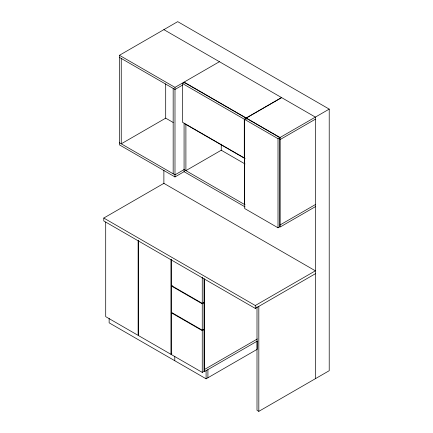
<?xml version="1.0" encoding="UTF-8"?>
<svg xmlns="http://www.w3.org/2000/svg" width="433" height="433" viewBox="0 0 433 433"><rect width="100%" height="100%" fill="white"/><g stroke="black" fill="none" stroke-linecap="round" stroke-linejoin="round"><path stroke-width="0.65" d="M184.344 171.533L174.992 176.935L119.438 144.866L119.438 55.294L177.714 21.65L329.215 109.116L329.215 370.708L258.82 411.35L257.002 410.3L257.002 306.683M119.438 55.294L174.992 87.369L219.428 61.708M182.461 83.52L184.279 82.47L246.096 118.155L244.277 119.205L182.461 83.52L182.461 122.236L244.277 157.926L244.277 119.205M182.591 85.079L174.992 89.469L119.438 57.394M281.542 97.571L246.193 117.982L246.193 119.032M281.645 97.631L246.296 118.041L246.296 119.091M244.677 119.438L246.496 118.388L279.826 137.629L279.826 226.735L278.008 227.785L244.677 208.538L244.677 119.438L278.008 138.679L279.826 137.629M184.344 169.433L174.992 174.835L119.438 142.766M103.785 218.048L163.88 183.348L315.381 270.82L255.286 305.514L103.785 218.048L103.785 220.96L255.286 308.426L315.381 273.732M184.079 83.168L184.079 82.118L280.027 137.515L329.215 109.116M280.027 139.615L315.381 119.205M171.354 285.98L202.26 303.82L204.078 302.775L204.078 329.129L202.26 330.179L171.354 312.334L171.354 285.98L172.264 285.455M280.027 224.981L315.381 204.576M315.381 206.676L280.027 227.081L280.027 137.515M171.354 259.362L171.354 285.515L202.26 303.354L204.078 302.304L204.078 278.836M202.26 330.644L204.078 329.594L204.078 371.346L202.26 372.396L171.354 354.557L171.354 312.805L202.26 330.644L202.26 372.396M138.528 240.412L138.528 335.602L170.948 354.318L171.858 353.799M204.279 369.598L257.343 338.963M257.343 341.063L204.279 371.698L204.279 278.96M109.138 318.439L109.138 322.834L206.097 378.81L257.202 349.307L257.202 341.144M163.88 29.639L315.381 117.105L315.381 378.696M245.132 158.651L184.079 123.405L184.079 171.684L245.132 206.936M165.633 118.122L173.232 122.507M221.171 150.186L245.013 163.95M184.079 169.59L245.132 204.836M278.008 138.679L278.008 227.785M258.82 306.385L258.82 411.35M255.286 305.514L255.286 308.426M244.477 158.272L244.477 204.457M221.247 144.205L221.247 150.229L185.898 170.64L185.898 124.455M207.916 369.598L207.916 377.76M206.097 370.648L206.097 378.81M202.26 277.201L202.26 303.354M202.26 303.82L202.26 330.179M174.992 87.369L174.992 176.935M174.786 356.337L174.786 360.738M173.173 88.419L173.173 173.785M170.948 259.805L170.948 354.318M165.698 83.872L165.698 118.155L121.256 143.816L121.256 58.444M163.88 170.234L163.88 183.754M138.127 240.856L138.127 335.369L105.706 316.653L105.706 222.134"/></g></svg>
